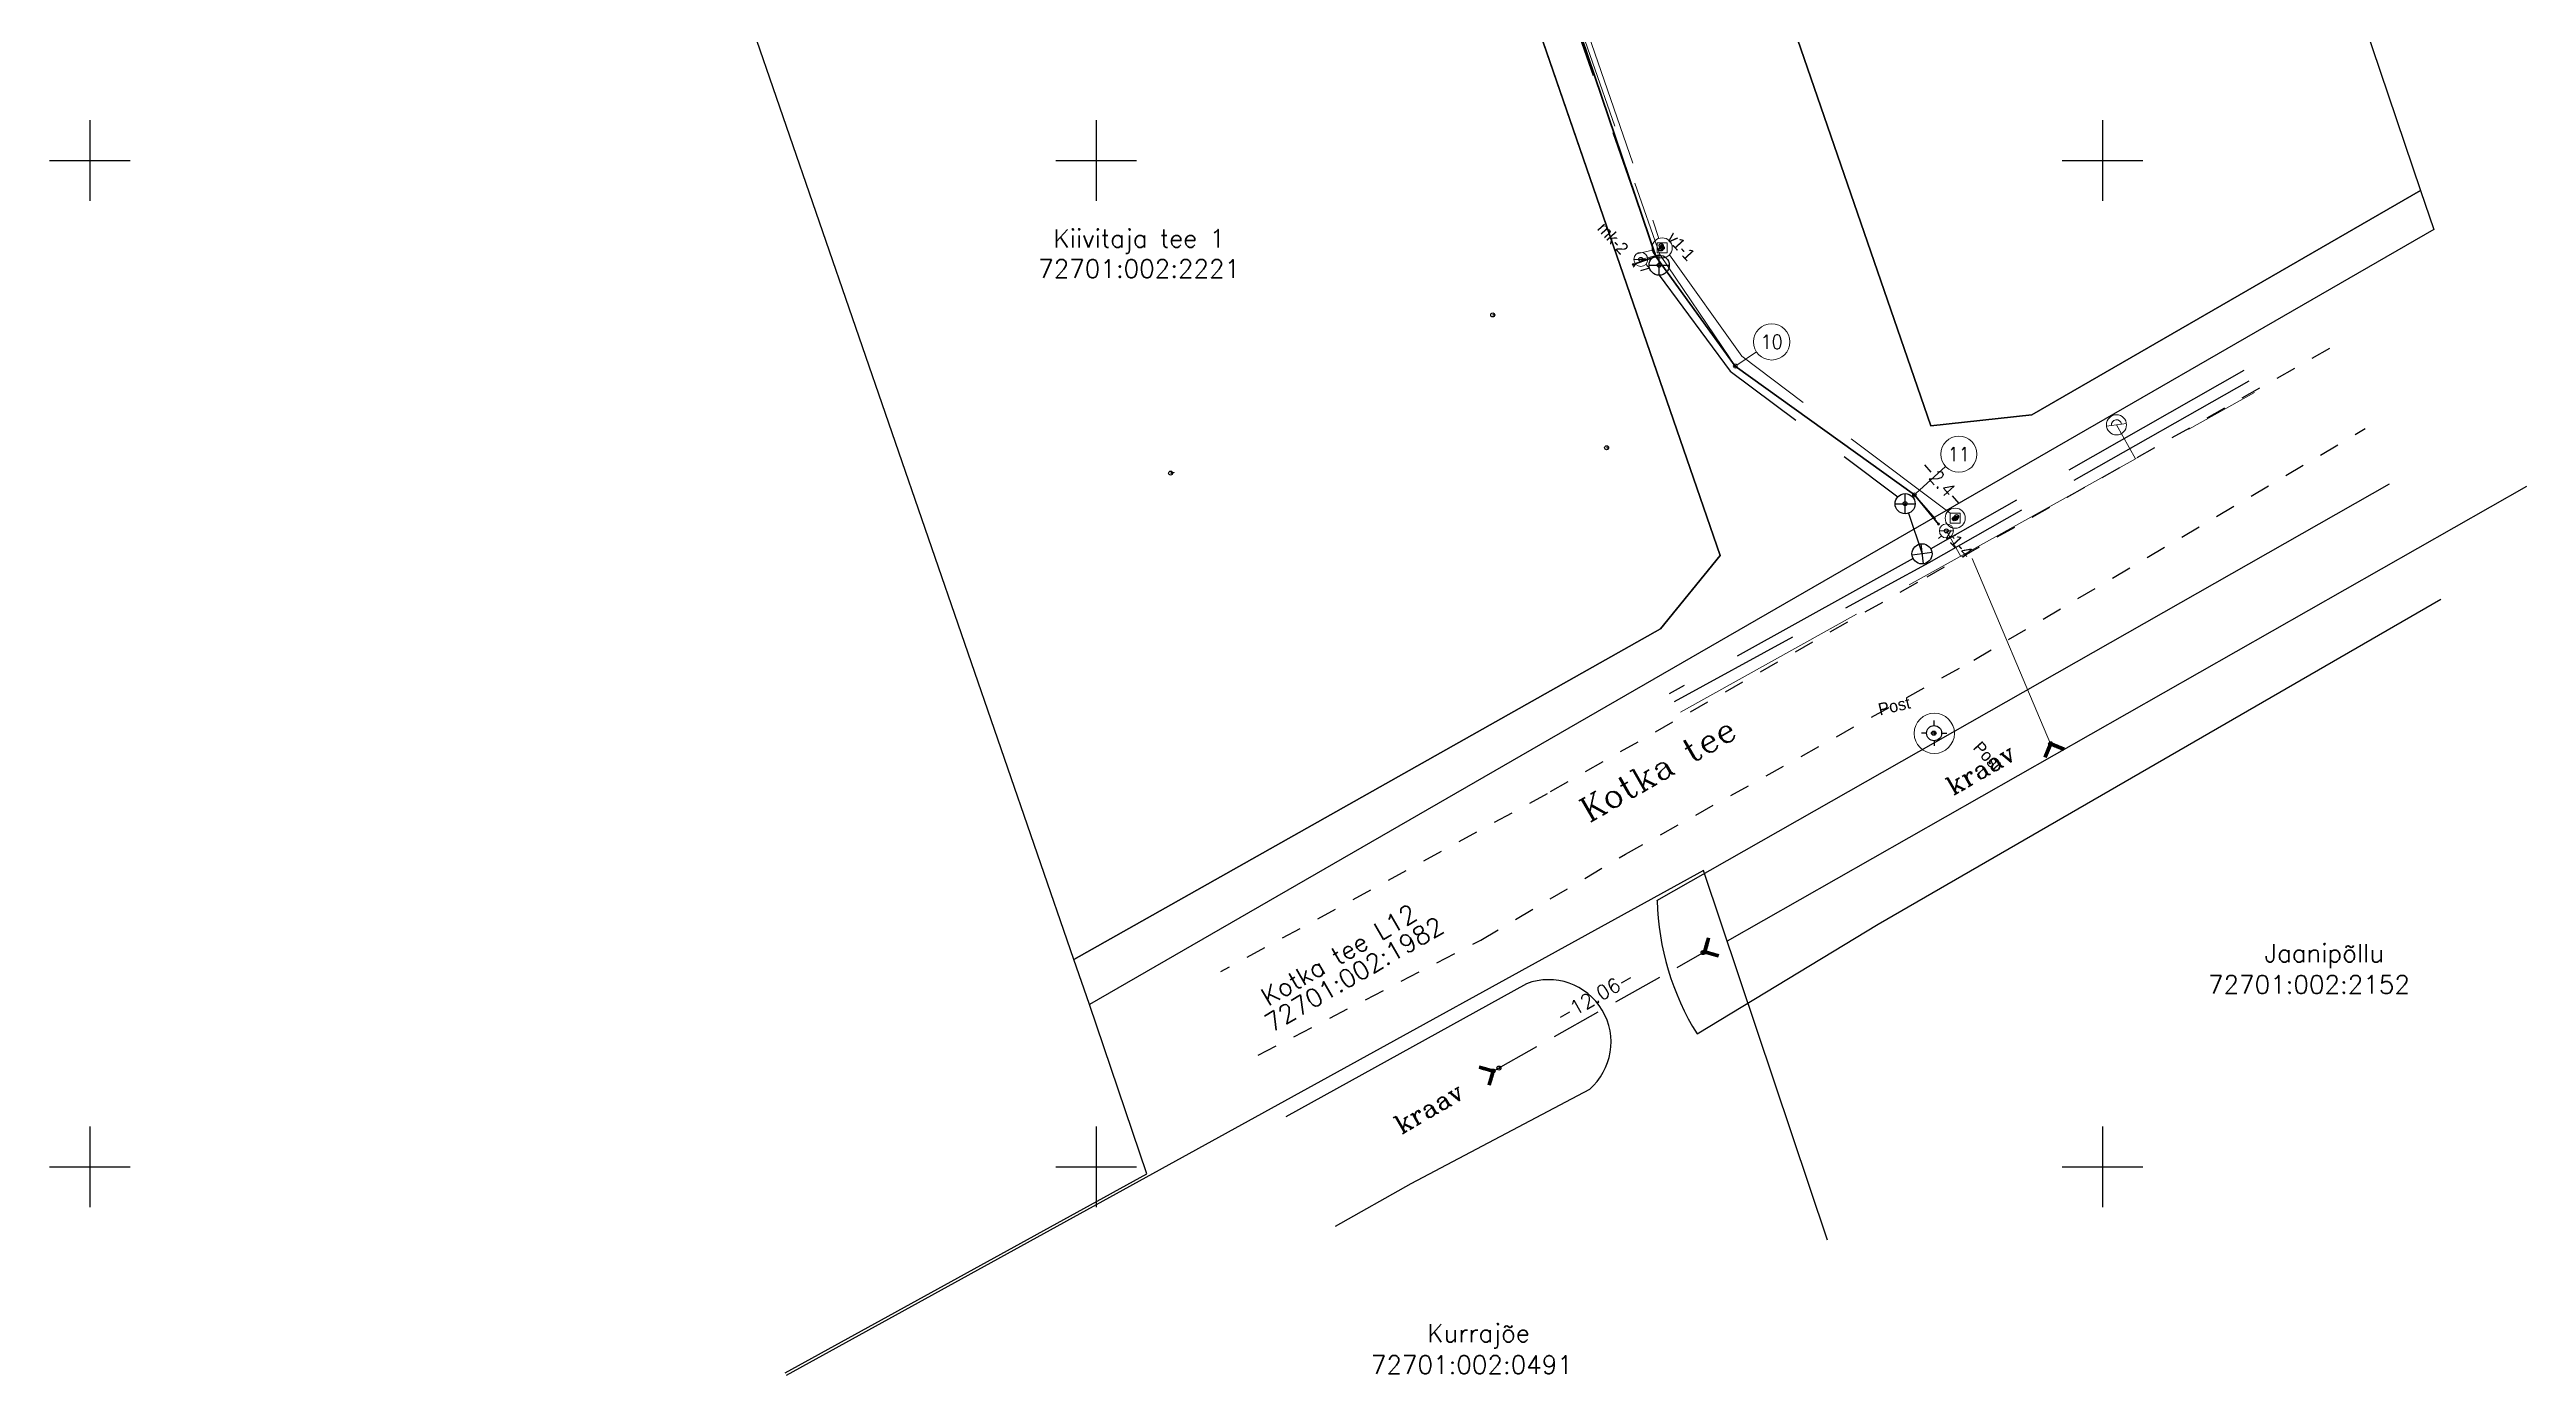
# Model space of a CAD drawing. Header units: metres. Extents: x 531237 to 6580596, y 532656 to 13161177.
# Drawn here: x 532598 to 532721.1, y 6580439.6 to 6580505.5 of the extents above; entities that cross this region are included whole.
import ezdxf
from ezdxf.enums import TextEntityAlignment as Align

# ---------------------------------------------------------------- set-up
doc = ezdxf.new("R2010")
doc.units = ezdxf.units.M
for name, pattern in [('-D-', [26, 10, -1.5, -1.5, 10, -3]), ('-K-', [26, 10, -1.5, -1.5, 10, -3]), ('-KS-', [26, 5, 5, -1.5, -1.5, 10, -3]), ('-V-', [26, 10, -1.5, -1.5, 10, -3]), ('KATASTRIPIIR', [0.02, 0.01, 0.01]), ('KRAAVIPERV', [0.02, 0.01, 0.01]), ('KRUUSKILL', [2, 1, -1]), ('TRUUP', [3.5, 2.5, -1])]:
    doc.linetypes.add(name, pattern=pattern)
for name, color, linetype, lineweight in [('ABIJOONIS', 7, 'Continuous', 0), ('DKAEV', 3, 'Continuous', 13), ('DTRASS', 3, 'Continuous', 13), ('Level 1', 7, 'Continuous', 0), ('VKAEV', 7, 'Continuous', 13), ('VTRASS', 5, 'Continuous', 13)]:
    doc.layers.add(name, color=color, linetype=linetype, lineweight=lineweight)
for name, color, linetype in [('ALUSVORK', 1, 'Continuous'), ('joonside', 7, 'Continuous'), ('KKAEV', 7, 'Continuous'), ('KTRASS', 1, 'Continuous'), ('mootkorg', 7, 'Continuous'), ('mootmpunkt', 3, 'Continuous'), ('mootnr', 2, 'Continuous'), ('PIIR', 32, 'Continuous'), ('TEE', 122, 'Continuous'), ('TRUUP', 6, 'Continuous'), ('VEEKOGU', 5, 'Continuous'), ('vork', 15, 'Continuous')]:
    doc.layers.add(name, color=color, linetype=linetype)
doc.styles.add('textstyle105', font='standard')
doc.styles.add('textstyle106', font='standard')
doc.styles.add('textstyle107', font='standard')
doc.styles.add('textstyle108', font='standard')
doc.styles.add('textstyle109', font='standard')
doc.styles.add('textstyle110', font='standard')
doc.styles.add('textstyle111', font='standard')
doc.styles.add('textstyle112', font='standard')
doc.styles.add('textstyle113', font='standard')
doc.styles.add('textstyle114', font='standard')
doc.styles.add('textstyle115', font='standard')
doc.styles.add('textstyle116', font='standard')
doc.styles.add('textstyle117', font='standard')
doc.styles.add('textstyle118', font='romans')
doc.styles.add('textstyle119', font='')
doc.styles.add('textstyle125', font='')
doc.styles.add('textstyle128', font='')
doc.styles.add('textstyle129', font='')
doc.styles.add('textstyle130', font='')
doc.styles.add('textstyle131', font='standard')
doc.styles.add('textstyle132', font='romanc')
doc.styles.add('textstyle133', font='romanc')
doc.styles.add('textstyle134', font='romanc')
doc.styles.add('textstyle135', font='romans')
doc.styles.add('textstyle136', font='romans')
doc.styles.add('textstyle137', font='standard')
doc.styles.add('textstyle138', font='standard')
doc.styles.add('textstyle22', font='romans')
doc.styles.add('textstyle23', font='romans')
doc.styles.add('textstyle28', font='romans')
doc.styles.add('textstyle29', font='romans')
doc.styles.add('textstyle36', font='romans')
doc.styles.add('textstyle37', font='romans')
doc.styles.add('textstyle38', font='standard')
doc.styles.add('textstyle39', font='standard')
doc.styles.add('textstyle40', font='standard')
doc.styles.add('textstyle41', font='standard')
doc.styles.add('textstyle42', font='standard')
doc.styles.add('textstyle43', font='standard')
doc.styles.add('textstyle44', font='standard')
doc.styles.add('textstyle45', font='standard')
doc.styles.add('textstyle46', font='standard')
doc.styles.add('textstyle47', font='standard')
doc.styles.add('textstyle48', font='standard')
doc.styles.add('textstyle49', font='standard')
doc.styles.add('textstyle50', font='standard')
doc.styles.add('textstyle51', font='standard')
doc.styles.add('textstyle52', font='standard')
doc.styles.add('textstyle53', font='standard')
doc.styles.add('textstyle54', font='standard')
doc.styles.add('textstyle55', font='standard')
doc.styles.add('textstyle56', font='standard')
doc.styles.add('textstyle57', font='standard')
doc.styles.add('textstyle58', font='standard')
doc.styles.add('textstyle59', font='standard')
doc.styles.add('textstyle60', font='standard')
doc.styles.add('textstyle61', font='standard')
doc.styles.add('textstyle62', font='standard')
doc.styles.add('textstyle77', font='standard')
doc.styles.add('textstyle78', font='standard')
doc.styles.add('textstyle79', font='standard')
doc.styles.add('textstyle80', font='standard')
doc.styles.add('textstyle81', font='standard')
doc.styles.add('textstyle82', font='standard')
doc.styles.get('textstyle119').set_extended_font_data('INTL_ENGINEERING')
doc.styles.get('textstyle125').set_extended_font_data('INTL_ENGINEERING')
doc.styles.get('textstyle128').set_extended_font_data('INTL_ENGINEERING')
doc.styles.get('textstyle129').set_extended_font_data('INTL_ENGINEERING')
doc.styles.get('textstyle130').set_extended_font_data('INTL_ENGINEERING')

# ---------------------------------------------------------------- blocks, each defined once
blk = doc.blocks.new('VKORIS')
at = {"color": 0, "linetype": 'Continuous'}
for p, q in [((0, 4), (0, -4)), ((-4, 0), (4, 0))]:
    blk.add_line(p, q, dxfattribs=at)
blk = doc.blocks.new('KAKAEV')
at = {"color": 0, "linetype": 'Continuous'}
for p, q in [((-1, 0), (1, 0)), ((0, -1), (0, 1))]:
    blk.add_line(p, q, dxfattribs=at)
blk.add_circle((0, 0), 1, dxfattribs=at)
blk = doc.blocks.new('THYDRK')
at = {"color": 0}
blk.add_line((-1, 0), (1, 0), dxfattribs=at)
blk.add_lwpolyline([(-0.5, 0, 1), (0.5, 0)], format="xyb", dxfattribs=at)
blk.add_circle((0, 0), 1, dxfattribs=at)
blk = doc.blocks.new('DRKAEV')
at = {"color": 0, "linetype": 'Continuous'}
for p, q in [((-0.5, -0.5), (-0.5, 0.5)), ((-0.5, 0.5), (0.5, 0.5)), ((0.5, 0.5), (0.5, -0.5)), ((0.5, -0.5), (-0.5, -0.5))]:
    blk.add_line(p, q, dxfattribs=at)
blk.add_circle((0, 0), 1, dxfattribs=at)
blk = doc.blocks.new('VESIIB')
at = {"color": 0, "linetype": 'Continuous'}
for p, q in [((-0.7, 0), (0.7, 0)), ((-0.49, -0.49), (-0.77, -0.77)), ((0.49, -0.49), (0.77, -0.77))]:
    blk.add_line(p, q, dxfattribs=at)
blk.add_circle((0, 0), 0.7, dxfattribs=at)
blk = doc.blocks.new('TORVAL')
at = {"color": 0, "linetype": 'Continuous', "lineweight": 0}
for p, q in [((-1.1, 0.9), (-0.9, 1.1)), ((-0.2, 0), (-1.1, 0.9)), ((-1.1, -0.9), (-0.2, 0)), ((-1.09, 0.89), (-0.79, 0.99)), ((-1.05, 0.85), (-0.75, 0.95)), ((-1.04, 0.96), (-0.83, 1.03)), ((-1.01, 0.81), (-0.71, 0.91)), ((0, 0), (-1, 1)), ((-1, -1), (0, 0)), ((-0.97, 0.77), (-0.67, 0.87)), ((-0.96, 1.04), (-0.87, 1.07)), ((-0.93, 0.73), (-0.63, 0.83)), ((0.2, 0), (-0.9, 1.1)), ((-0.9, -1.1), (0.2, 0)), ((-0.89, 0.69), (-0.59, 0.79)), ((-0.86, 0.65), (-0.55, 0.75)), ((-0.82, 0.61), (-0.51, 0.71)), ((-0.78, 0.57), (-0.47, 0.67)), ((-0.74, 0.54), (-0.43, 0.64)), ((-0.7, 0.5), (-0.39, 0.6)), ((-0.66, 0.46), (-0.35, 0.56)), ((-0.62, 0.42), (-0.31, 0.52)), ((-0.58, 0.38), (-0.28, 0.48)), ((-0.54, 0.34), (-0.24, 0.44)), ((-0.5, 0.3), (-0.2, 0.4)), ((-0.46, 0.26), (-0.16, 0.36)), ((-0.42, 0.22), (-0.12, 0.32)), ((-0.4, -0.2), (0.2, 0)), ((-0.38, 0.18), (-0.08, 0.28)), ((-0.34, 0.14), (-0.04, 0.24)), ((-0.32, -0.12), (0.16, 0.04)), ((-0.3, 0.1), (0, 0.2)), ((-0.26, 0.06), (0.04, 0.16)), ((-0.24, -0.04), (0.12, 0.08)), ((-0.22, 0.02), (0.08, 0.12)), ((-1.1, -0.9), (-0.5, -0.7)), ((-1.1, -0.9), (-0.9, -1.1)), ((-1.06, -0.94), (-0.58, -0.78)), ((-1.02, -0.82), (-0.42, -0.63)), ((-1.02, -0.98), (-0.66, -0.86)), ((-0.98, -1.02), (-0.74, -0.94)), ((-0.95, -0.75), (-0.35, -0.55)), ((-0.94, -1.06), (-0.82, -1.02)), ((-0.87, -0.67), (-0.27, -0.47)), ((-0.79, -0.59), (-0.19, -0.39)), ((-0.71, -0.51), (-0.11, -0.31)), ((-0.63, -0.43), (-0.03, -0.23)), ((-0.55, -0.35), (0.05, -0.15)), ((-0.47, -0.27), (0.13, -0.08))]:
    blk.add_line(p, q, dxfattribs=at)
blk = doc.blocks.new('SPYMAR')
at = {"color": 0, "linetype": 'Continuous'}
for p, q in [((-0.75, 0), (-1.25, 0)), ((0, 0.75), (0, 1.25)), ((0.75, 0), (1.25, 0)), ((0, -0.75), (0, -1.25))]:
    blk.add_line(p, q, dxfattribs=at)
for radius in [0.75, 0.044]:
    blk.add_circle((0, 0), radius, dxfattribs=at)

msp = doc.modelspace()

# ---------------------------------------------------------------- linework, layer by layer
at = {"layer": 'ABIJOONIS', "color": 5}
for p, q in [((532681.83, 6580489.84), (532682.81, 6580490.49)), ((532690.72, 6580483.46), (532692.2, 6580484.8))]:
    msp.add_line(p, q, dxfattribs=at)
for centre, radius in [((532683.56, 6580490.99), 0.9), ((532681.75, 6580489.79), 0.1), ((532692.86, 6580485.41), 0.9), ((532690.65, 6580483.39), 0.1)]:
    msp.add_circle(centre, radius, dxfattribs=at)
at = {"layer": 'DTRASS', "linetype": '-D-'}
for points in [[(532664.9, 6580533.89), (532677.96, 6580496.13)], [(532677.64, 6580495.55), (532676.92, 6580495.39)], [(532697.42, 6580471.02), (532692.87, 6580481.77)]]:
    msp.add_lwpolyline(points, dxfattribs=at)
at = {"layer": 'DTRASS', "linetype": '-D-', "flags": 128}
msp.add_lwpolyline([(532678.49, 6580495.32), (532682.07, 6580490.28), (532692.43, 6580482.48)], dxfattribs=at)
at = {"layer": 'KTRASS', "linetype": '-K-'}
msp.add_lwpolyline([(532671.41, 6580513.67), (532677.8, 6580495.27)], dxfattribs=at)
at = {"layer": 'KTRASS', "linetype": '-K-', "flags": 128}
for points in [[(532677.49, 6580494.66), (532677.04, 6580494.52)], [(532677.97, 6580494.3), (532681.5, 6580489.54), (532689.83, 6580483.3)]]:
    msp.add_lwpolyline(points, dxfattribs=at)
at = {"layer": 'KTRASS', "color": 3, "linetype": '-K-'}
for points in [[(532707.02, 6580489.57), (532691.47, 6580480.71)], [(532690.35, 6580482.48), (532691.03, 6580480.46)], [(532690.59, 6580480.22), (532678.47, 6580473.5)]]:
    msp.add_lwpolyline(points, dxfattribs=at)
at = {"layer": 'KTRASS', "color": 3, "linetype": '-KS-', "flags": 128}
msp.add_lwpolyline([(532707.27, 6580489.04), (532691.36, 6580480.01), (532678.71, 6580473.11)], dxfattribs=at)
at = {"layer": 'Level 1', "color": 2, "linetype": 'Continuous', "lineweight": 53}
for p, q in [((532671.42, 6580514.09), (532677.8, 6580495.23)), ((532677.8, 6580495.23), (532676.68, 6580494.83)), ((532677.8, 6580495.23), (532681.75, 6580489.79)), ((532681.75, 6580489.79), (532690.65, 6580483.39)), ((532690.65, 6580483.39), (532691.85, 6580481.94))]:
    msp.add_line(p, q, dxfattribs=at)
at = {"layer": 'Level 1', "color": 2, "linetype": 'Continuous', "lineweight": 0}
for centre, radius in [((532676.68, 6580494.83), 0.05), ((532677.8, 6580495.23), 0.05), ((532681.75, 6580489.79), 0.05), ((532690.65, 6580483.39), 0.05), ((532691.85, 6580481.94), 0.05), ((532691.64, 6580471.54), 1), ((532691.64, 6580471.54), 1)]:
    msp.add_circle(centre, radius, dxfattribs=at)
at = {"layer": 'Level 1', "color": 2, "linetype": 'Continuous', "lineweight": 53}
for p in [(532676.68, 6580494.83), (532677.8, 6580495.23), (532681.75, 6580489.79), (532690.65, 6580483.39), (532691.85, 6580481.94), (532691.64, 6580471.54)]:
    msp.add_point(p, dxfattribs=at)
at = {"layer": 'Level 1', "color": 2, "linetype": 'Continuous', "lineweight": 0}
msp.add_point((532691.64, 6580471.54), dxfattribs=at)
at = {"layer": 'mootmpunkt'}
for centre in [(532678.06, 6580495.61), (532678.07, 6580495.78), (532678.1, 6580495.7), (532678.12, 6580495.66), (532677.06, 6580495.09), (532677.97, 6580494.8), (532669.7, 6580492.33), (532675.36, 6580485.73), (532653.7, 6580484.47), (532690.19, 6580482.95), (532692.63, 6580482.2), (532692.68, 6580482.23), (532692.7, 6580482.22), (532692.75, 6580482.31), (532692.24, 6580481.6), (532691.6, 6580471.55), (532691.63, 6580471.55), (532697.42, 6580471.02), (532680.15, 6580460.65), (532680.23, 6580460.68), (532669.72, 6580454.76), (532670.01, 6580454.91)]:
    msp.add_circle(centre, 0.1, dxfattribs=at)
at = {"layer": 'PIIR', "linetype": 'KATASTRIPIIR'}
for points in [[(532637.76, 6580605.81), (532651.94, 6580610.69), (532656.5, 6580597.46), (532654.29, 6580594.58), (532669.29, 6580551.15), (532675.53, 6580553.31), (532677.48, 6580547.63), (532671.25, 6580545.48), (532691.47, 6580486.82), (532696.48, 6580487.37), (532715.8, 6580498.51), (532716.45, 6580496.58), (532649.66, 6580458.06), (532648.89, 6580460.3), (532678.04, 6580476.73), (532681, 6580480.37), (532637.76, 6580605.8)], [(532721.06, 6580483.8), (532681.35, 6580461.21)], [(532686.33, 6580446.36), (532680.17, 6580464.73), (532634.59, 6580439.64)], [(532634.54, 6580439.76), (532652.51, 6580449.66), (532649.66, 6580458.06)]]:
    msp.add_lwpolyline(points, dxfattribs=at)
for points in [[(532671.25, 6580545.48), (532696.93, 6580554.34), (532698.98, 6580548.27), (532715.8, 6580498.51), (532696.48, 6580487.37), (532691.47, 6580486.82)], [(532632.64, 6580507.41), (532667.53, 6580519.44), (532681, 6580480.37), (532678.04, 6580476.73), (532648.89, 6580460.3)]]:
    msp.add_lwpolyline(points, close=True, dxfattribs=at)
at = {"layer": 'PIIR', "linetype": 'Continuous'}
msp.add_point((532649.66, 6580458.06), dxfattribs=at)
at = {"layer": 'TEE', "color": 8, "linetype": 'KRUUSKILL'}
for points in [[(532711.27, 6580490.66), (532690.8, 6580479.04), (532672.4, 6580468.54), (532656.18, 6580459.69)], [(532658.05, 6580455.55), (532669.11, 6580461.27), (532676.29, 6580465.53), (532693.61, 6580475.18), (532713.04, 6580486.68)]]:
    msp.add_lwpolyline(points, dxfattribs=at)
at = {"layer": 'TRUUP', "linetype": 'TRUUP'}
msp.add_lwpolyline([(532669.72, 6580454.76), (532680.23, 6580460.68)], dxfattribs=at)
at = {"layer": 'VEEKOGU', "color": 8, "linetype": 'KRAAVIPERV'}
for points in [[(532677.86, 6580463.23), (532714.25, 6580483.94)], [(532679.86, 6580456.61), (532688.85, 6580462.06), (532716.8, 6580478.2)], [(532671.38, 6580459.1), (532659.43, 6580452.48)], [(532674.51, 6580453.85), (532665.63, 6580449.15), (532661.88, 6580447.04)]]:
    msp.add_lwpolyline(points, dxfattribs=at)
for centre, radius, start, end in [((532691.07, 6580463.59), 13.21, 181.575, 211.9314), ((532672.48, 6580456.2), 3.1, 310.725, 110.7651)]:
    msp.add_arc(centre, radius, start, end, dxfattribs=at)
at = {"layer": 'VTRASS', "linetype": '-V-', "flags": 128}
msp.add_lwpolyline([(532651.42, 6580572.63), (532651.65, 6580572.31), (532664.53, 6580533.94), (532678, 6580495.34), (532681.75, 6580489.79), (532690.65, 6580483.39), (532692.24, 6580481.6)], dxfattribs=at)
at = {"layer": 'VTRASS', "linetype": '-V-'}
msp.add_lwpolyline([(532677.06, 6580495.09), (532678, 6580495.34)], dxfattribs=at)
at = {"layer": 'VTRASS', "color": 3, "linetype": '-V-'}
for points in [[(532679.03, 6580472.6), (532692.93, 6580480.32), (532707.55, 6580488.47)], [(532700.69, 6580486.87), (532701.64, 6580485.18)], [(532692.24, 6580481.6), (532692.95, 6580480.33)]]:
    msp.add_lwpolyline(points, dxfattribs=at)

# ---------------------------------------------------------------- block references
at = {"layer": 'ALUSVORK', "xscale": 0.5, "yscale": 0.5}
msp.add_blockref('SPYMAR', (532691.63, 6580471.55), dxfattribs=at)
at = {"layer": 'DKAEV', "xscale": 0.5, "yscale": 0.5}
for p in [(532678.12, 6580495.66), (532692.68, 6580482.23)]:
    msp.add_blockref('DRKAEV', p, dxfattribs=at)
at = {"layer": 'DTRASS', "linetype": '-D-', "xscale": 0.500000000149841, "yscale": 0.5, "rotation": 112.5022873375557}
msp.add_blockref('TORVAL', (532697.42, 6580471.02), dxfattribs=at)
at = {"layer": 'KKAEV', "color": 1, "xscale": 0.5, "yscale": 0.5}
msp.add_blockref('KAKAEV', (532677.97, 6580494.8), dxfattribs=at)
at = {"layer": 'KKAEV', "color": 3, "xscale": 0.5, "yscale": 0.5}
msp.add_blockref('KAKAEV', (532690.19, 6580482.95), dxfattribs=at)
at = {"layer": 'KKAEV', "color": 3, "xscale": 0.500000000017176, "yscale": 0.5, "rotation": 187.3781999862128}
msp.add_blockref('KAKAEV', (532691.03, 6580480.46), dxfattribs=at)
at = {"layer": 'TRUUP', "yscale": 0.5}
for p, xscale, rotation in [((532680.23, 6580460.68), 0.4999999999409619, 209.5513959895731), ((532669.72, 6580454.76), 0.4999999998256968, 29.3679481540233)]:
    msp.add_blockref('TORVAL', p, dxfattribs=dict(at, xscale=xscale, rotation=rotation))
at = {"layer": 'VKAEV', "color": 5, "xscale": 0.5, "yscale": 0.5}
msp.add_blockref('VESIIB', (532677.06, 6580495.09), dxfattribs=at)
at = {"layer": 'VKAEV', "color": 3, "xscale": 0.500000000017176, "yscale": 0.5, "rotation": 187.3781999862128}
msp.add_blockref('THYDRK', (532700.69, 6580486.87), dxfattribs=at)
at = {"layer": 'VKAEV', "color": 3, "xscale": 0.5, "yscale": 0.5}
msp.add_blockref('VESIIB', (532692.24, 6580481.6), dxfattribs=at)
at = {"layer": 'vork', "linetype": 'Continuous', "xscale": 0.5, "yscale": 0.5}
for p in [(532600, 6580500), (532650, 6580500), (532700, 6580500), (532600, 6580450), (532650, 6580450), (532700, 6580450)]:
    msp.add_blockref('VKORIS', p, dxfattribs=at)

# ---------------------------------------------------------------- texts
at = {"layer": 'ABIJOONIS', "color": 5}
for s, style, p in [('10', 'textstyle137', (532683.56, 6580490.99)), ('11', 'textstyle138', (532692.86, 6580485.41))]:
    msp.add_text(s, height=0.7, dxfattribs=dict(at, style=style)).set_placement(p, align=Align.MIDDLE_CENTER)
at = {"layer": 'joonside', "color": 5, "style": 'textstyle131'}
msp.add_text('-2.4-', height=0.7, rotation=311.6944, dxfattribs=at).set_placement((532692.04, 6580483.96), align=Align.MIDDLE_CENTER)
at = {"layer": 'Level 1', "color": 2, "linetype": 'Continuous', "lineweight": 0}
for s, rotation, style, p in [('mk-2', 312.3521, 'textstyle128', (532675.68, 6580496.14)), ('v1-1', 312.3521, 'textstyle129', (532679.06, 6580495.74)), ('v1-4', 312.3521, 'textstyle130', (532692.85, 6580480.97)), ('Post', 13.0782, 'textstyle125', (532689.65, 6580472.9)), ('Post', 312.3521, 'textstyle119', (532694.29, 6580470.41))]:
    msp.add_text(s, height=0.6, rotation=rotation, dxfattribs=dict(at, style=style)).set_placement(p, align=Align.MIDDLE_CENTER)
at = {"layer": 'mootkorg'}
for s, style, p in [(' 26.71', 'textstyle58', (532678.06, 6580495.61)), (' 26.72', 'textstyle54', (532678.07, 6580495.78)), (' 26.67', 'textstyle52', (532678.1, 6580495.7)), (' 26.73', 'textstyle56', (532678.12, 6580495.66)), (' 27.81', 'textstyle62', (532677.06, 6580495.09)), (' 26.49', 'textstyle60', (532677.97, 6580494.8)), (' 26.56', 'textstyle78', (532669.7, 6580492.33)), (' 29.5', 'textstyle42', (532675.36, 6580485.73)), (' 26.75', 'textstyle80', (532653.7, 6580484.47)), (' 26.47', 'textstyle48', (532690.19, 6580482.95)), (' 26.69', 'textstyle117', (532692.63, 6580482.2)), (' 26.68', 'textstyle115', (532692.68, 6580482.23)), (' 26.65', 'textstyle113', (532692.7, 6580482.22)), (' 28.25', 'textstyle111', (532692.75, 6580482.31)), (' 28.15', 'textstyle50', (532692.24, 6580481.6)), (' 28.54', 'textstyle82', (532691.6, 6580471.55)), (' 28.54', 'textstyle44', (532691.63, 6580471.55)), (' 26.67', 'textstyle46', (532697.42, 6580471.02)), (' 27.18', 'textstyle108', (532680.15, 6580460.65)), (' 26.6', 'textstyle110', (532680.23, 6580460.68)), (' 26.57', 'textstyle106', (532669.72, 6580454.76)), (' 27.23', 'textstyle40', (532670.01, 6580454.91))]:
    msp.add_text(s, height=0.02, dxfattribs=dict(at, style=style)).set_placement(p, align=Align.TOP_LEFT)
at = {"layer": 'mootnr'}
for s, style, p in [(' 9', 'textstyle57', (532678.06, 6580495.61)), (' 7', 'textstyle53', (532678.07, 6580495.78)), (' 6', 'textstyle51', (532678.1, 6580495.7)), (' 8', 'textstyle55', (532678.12, 6580495.66)), (' 11', 'textstyle61', (532677.06, 6580495.09)), (' 10', 'textstyle59', (532677.97, 6580494.8)), (' 40', 'textstyle77', (532669.7, 6580492.33)), (' Y1', 'textstyle41', (532675.36, 6580485.73)), (' TORU PEALT1', 'textstyle79', (532653.7, 6580484.47)), (' 4', 'textstyle47', (532690.19, 6580482.95)), (' 3', 'textstyle116', (532692.63, 6580482.2)), (' 2', 'textstyle114', (532692.68, 6580482.23)), (' 1', 'textstyle112', (532692.7, 6580482.22)), (' P1', 'textstyle38', (532692.75, 6580482.31)), (' 5', 'textstyle49', (532692.24, 6580481.6)), (' RP2', 'textstyle81', (532691.6, 6580471.55)), (' 28.54', 'textstyle43', (532691.63, 6580471.55)), (' TO1', 'textstyle45', (532697.42, 6580471.02)), (' TO2', 'textstyle107', (532680.15, 6580460.65)), (' TO3', 'textstyle109', (532680.23, 6580460.68)), (' TO4', 'textstyle105', (532669.72, 6580454.76)), (' P2', 'textstyle39', (532670.01, 6580454.91))]:
    msp.add_text(s, height=0.02, dxfattribs=dict(at, style=style)).set_placement(p, align=Align.BOTTOM_LEFT)
at = {"layer": 'PIIR', "linetype": 'KATASTRIPIIR'}
for s, style, p in [('Kiivitaja tee 1', 'textstyle28', (532647.88, 6580495.68)), ('72701:002:2221', 'textstyle29', (532647.12, 6580494.18)), ('Jaanipõllu', 'textstyle135', (532708.05, 6580460.17)), ('72701:002:2152', 'textstyle136', (532705.24, 6580458.61)), ('Kurrajõe', 'textstyle22', (532666.45, 6580441.29)), ('72701:002:0491', 'textstyle23', (532663.65, 6580439.72))]:
    msp.add_text(s, height=0.9, dxfattribs=dict(at, style=style)).set_placement(p)
for s, style, p in [('Kotka tee L12', 'textstyle36', (532658.54, 6580457.96)), ('72701:002:1982', 'textstyle37', (532658.71, 6580456.66))]:
    msp.add_text(s, height=0.9, rotation=30.2241, dxfattribs=dict(at, style=style)).set_placement(p)
at = {"layer": 'TEE', "color": 8, "linetype": 'KRUUSKILL', "style": 'textstyle132'}
msp.add_text('Kotka tee ', height=1.2, rotation=29.9181, dxfattribs=at).set_placement((532674.19, 6580467.61), align=Align.MIDDLE_LEFT)
at = {"layer": 'TRUUP', "linetype": 'TRUUP', "style": 'textstyle118'}
msp.add_text('-12.06-', height=0.7, rotation=29.3761, dxfattribs=at).set_placement((532674.79, 6580458.47), align=Align.MIDDLE_CENTER)
at = {"layer": 'VEEKOGU', "color": 8, "linetype": 'KRAAVIPERV'}
for style, p in [('textstyle133', (532692.33, 6580468.83)), ('textstyle134', (532664.92, 6580452))]:
    msp.add_text('kraav', height=0.9, rotation=29.9181, dxfattribs=dict(at, style=style)).set_placement(p, align=Align.MIDDLE_LEFT)

doc.saveas('drawing.dxf')
